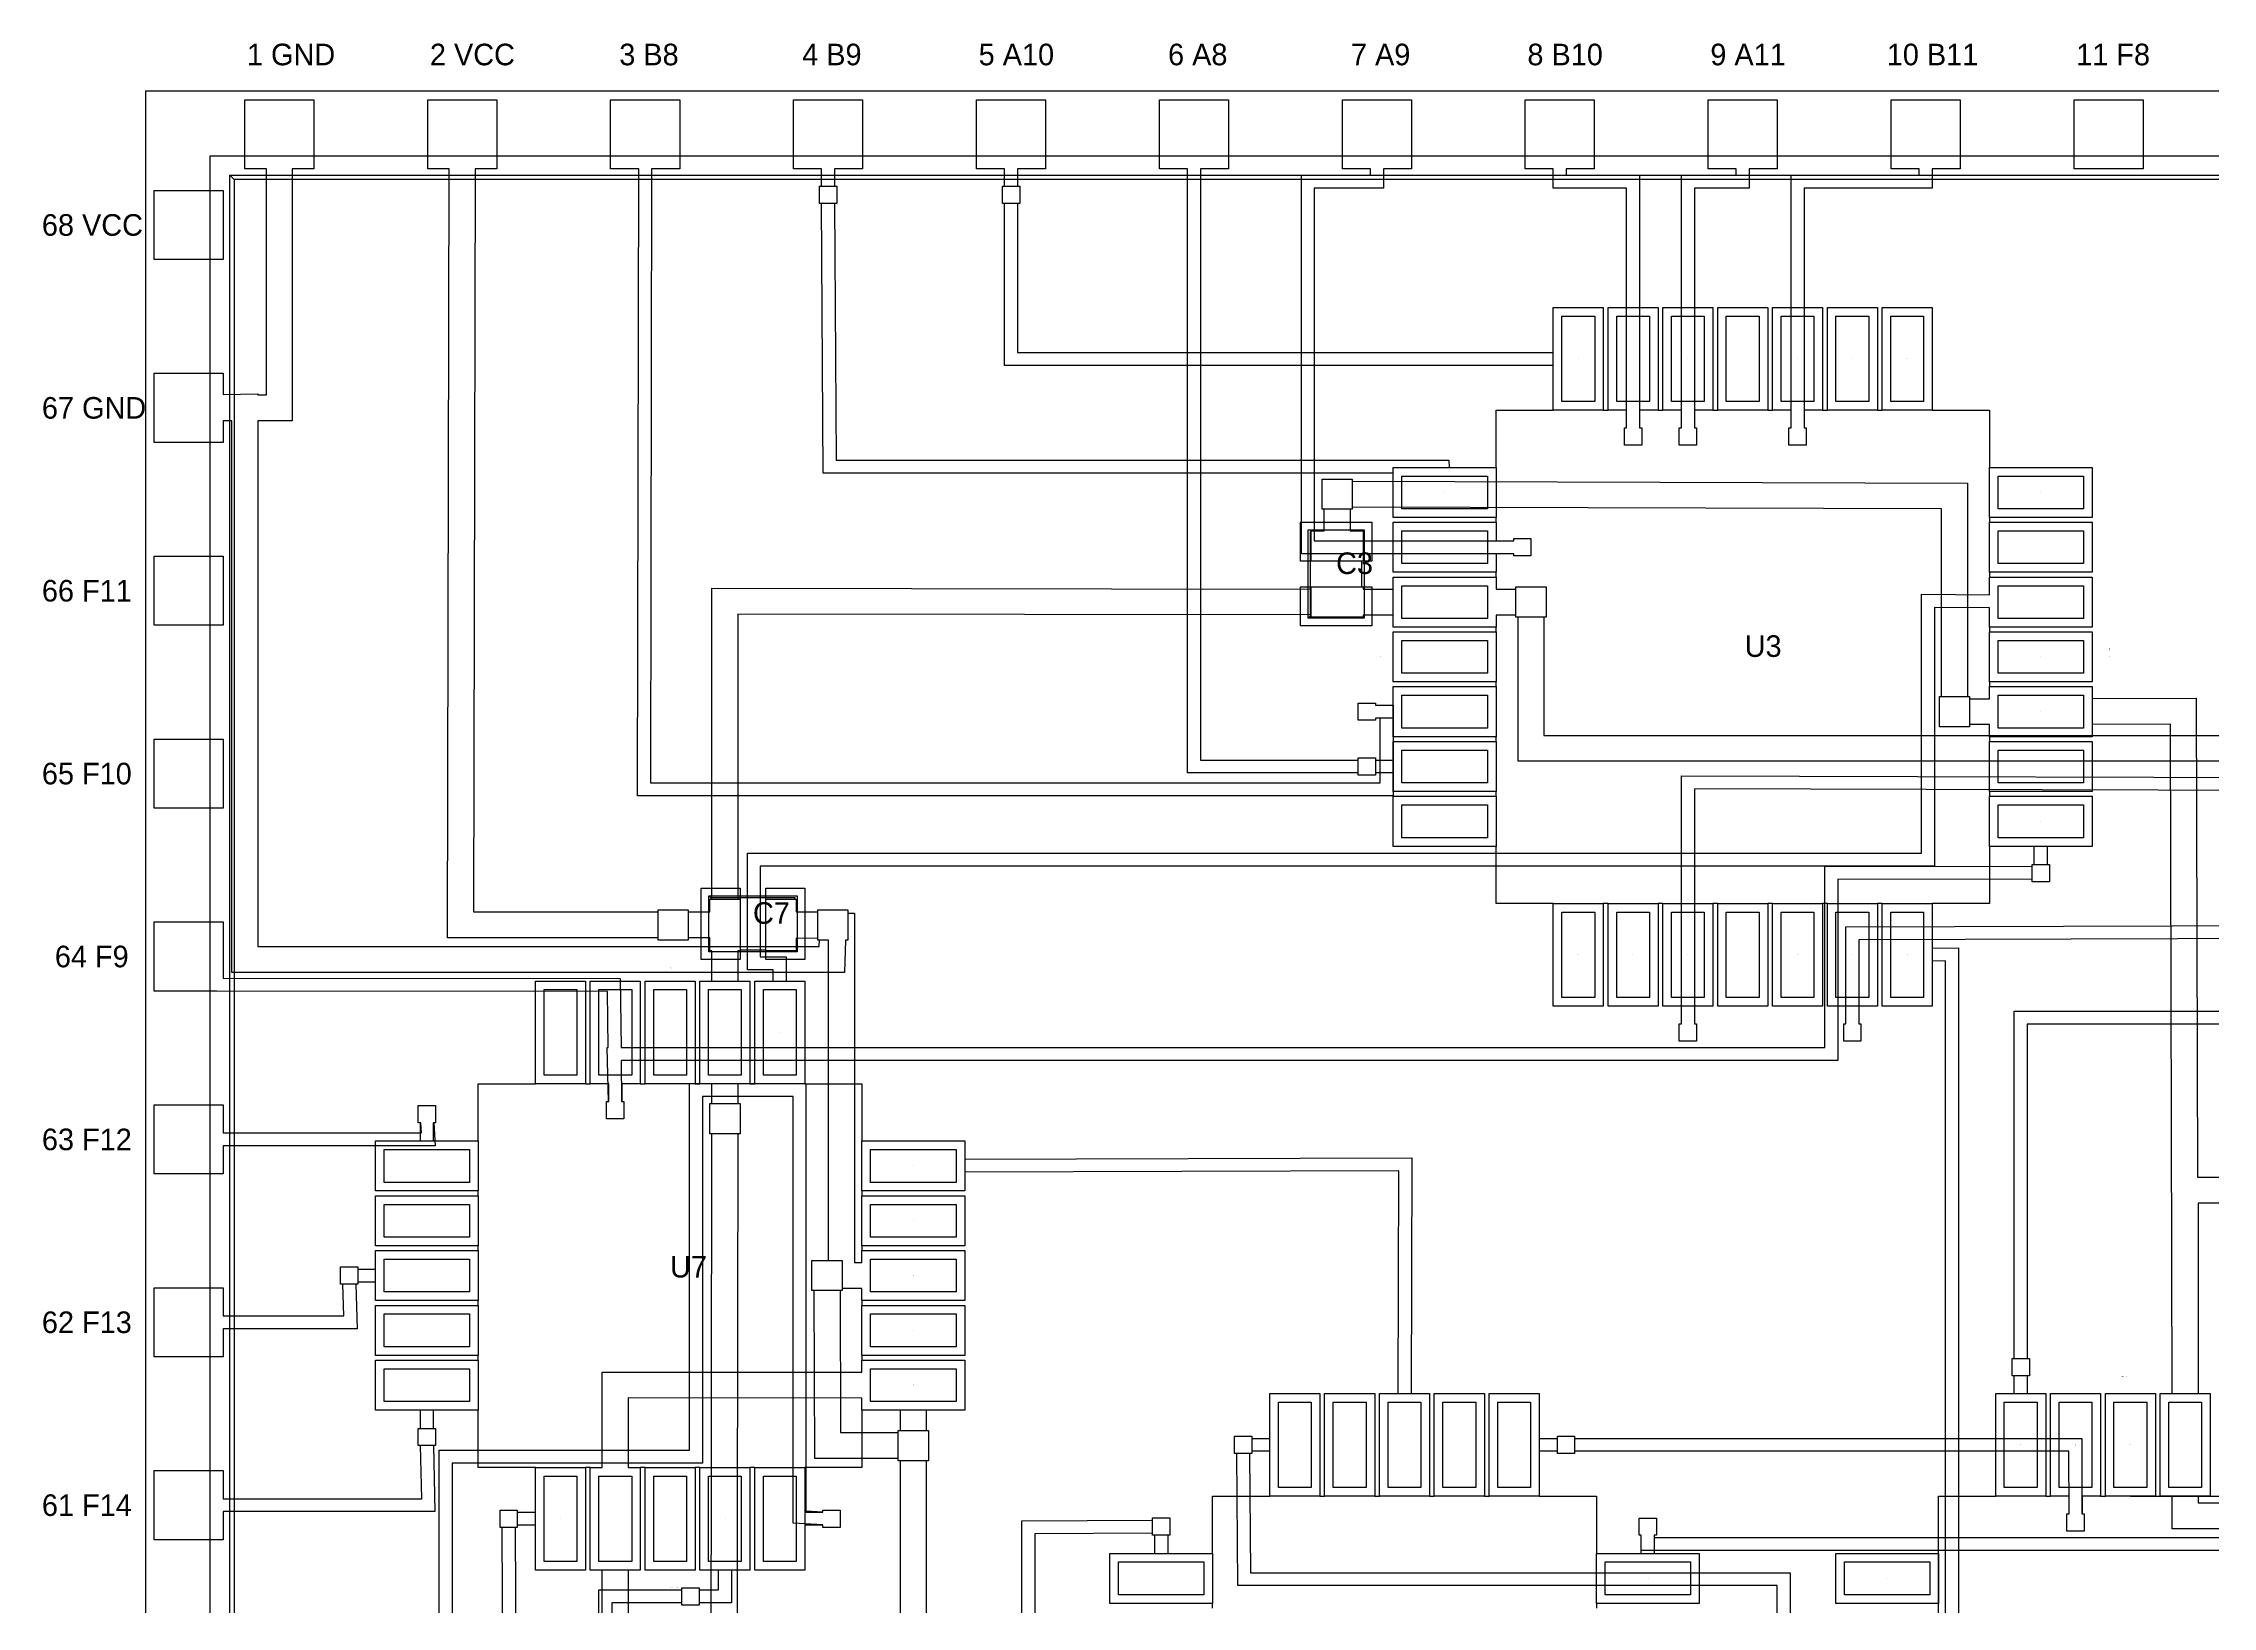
# Model space of a CAD drawing. Extents: x -40 to 39.9, y -38.3 to 38.1.
# Drawn here: x -39.4 to 10.9, y 1.9 to 38.1 of the extents above; entities that cross this region are included whole.
import ezdxf

# ---------------------------------------------------------------- set-up
doc = ezdxf.new("R2010")
doc.units = 0
for name, color, linetype in [('1st Routing Conductor', 2, 'CONTINUOUS'), ('2nd Routing Conductor', 8, 'CONTINUOUS'), ('Chip_wire_Bond', 7, 'CONTINUOUS'), ('Dimention  2', 7, 'CONTINUOUS'), ('Document 1', 7, 'CONTINUOUS'), ('Epoxy', 2, 'CONTINUOUS'), ('RefDes', 7, 'CONTINUOUS'), ('Routing Dielectric', 4, 'CONTINUOUS'), ('substrate utie', 9, 'CONTINUOUS')]:
    doc.layers.add(name, color=color, linetype=linetype)

msp = doc.modelspace()

# ---------------------------------------------------------------- linework, layer by layer
at = {"layer": '1st Routing Conductor', "color": 2}
for points in [[(-34.7, 35.5), (-34.7, 36.8), (-33.1, 36.8), (-33.1, 35.5), (-33.1, 35.2), (-33.6, 35.2), (-33.6, 29.362), (-34.4, 29.362), (-34.4, 17.182), (-21.392, 17.182), (-21.388, 17.332), (-21.428, 17.332), (-21.428, 18.032), (-20.728, 18.032), (-20.728, 17.332), (-20.788, 17.332), (-20.808, 16.582), (-35, 16.582), (-35, 29.362), (-35.2, 29.362), (-35.2, 28.862), (-35.5, 28.862), (-36.8, 28.862), (-36.8, 30.463), (-35.5, 30.463), (-35.2, 30.463), (-35.2, 29.974), (-34.4, 29.987), (-34.4, 29.962), (-34.2, 29.962), (-34.2, 35.2), (-34.7, 35.2)], [(-30.462, 35.5), (-30.462, 36.8), (-28.862, 36.8), (-28.862, 35.5), (-28.862, 35.2), (-29.364, 35.2), (-29.364, 35.199), (-29.399, 17.982), (-25.128, 17.982), (-25.128, 18.032), (-24.428, 18.032), (-24.428, 17.332), (-25.128, 17.332), (-25.128, 17.382), (-30.001, 17.382), (-29.964, 35.2), (-30.462, 35.2)], [(-8.505, 22.472), (-8.505, 22.422), (-8.905, 22.422), (-8.905, 22.822), (-8.505, 22.822), (-8.505, 22.772), (-8.1, 22.772), (-8.1, 20.672), (-25.6, 20.672), (-25.576, 35.2), (-26.225, 35.2), (-26.225, 35.5), (-26.225, 36.8), (-24.625, 36.8), (-24.625, 35.5), (-24.625, 35.2), (-25.276, 35.2), (-25.3, 20.972), (-8.4, 20.972), (-8.4, 22.472)], [(-21.988, 35.5), (-21.988, 36.8), (-20.388, 36.8), (-20.388, 35.5), (-20.388, 35.2), (-21.038, 35.2), (-21.038, 34.8), (-20.988, 34.8), (-20.988, 34.4), (-21.388, 34.4), (-21.388, 34.8), (-21.338, 34.8), (-21.338, 35.2), (-21.988, 35.2)], [(-17.75, 35.5), (-17.75, 36.8), (-16.15, 36.8), (-16.15, 35.5), (-16.15, 35.2), (-16.8, 35.2), (-16.8, 34.8), (-16.75, 34.8), (-16.75, 34.4), (-17.15, 34.4), (-17.15, 34.8), (-17.1, 34.8), (-17.1, 35.2), (-17.75, 35.2)], [(-13.512, 35.2), (-13.512, 35.5), (-13.512, 36.8), (-11.912, 36.8), (-11.912, 35.5), (-11.912, 35.2), (-12.562, 35.2), (-12.562, 21.502), (-8.905, 21.502), (-8.905, 21.552), (-8.505, 21.552), (-8.505, 21.152), (-8.905, 21.152), (-8.905, 21.202), (-12.862, 21.202), (-12.862, 35.2)], [(-8.625, 35.2), (-9.275, 35.2), (-9.275, 35.5), (-9.275, 36.8), (-7.675, 36.8), (-7.675, 35.5), (-7.675, 35.2), (-8.325, 35.2), (-8.325, 34.75), (-9.925, 34.75), (-9.925, 26.582), (-5.305, 26.582), (-5.305, 26.632), (-4.905, 26.632), (-4.905, 26.232), (-5.305, 26.232), (-5.305, 26.282), (-10.225, 26.282), (-10.225, 35.05), (-8.625, 35.05)], [(-3.438, 35.2), (-4.088, 35.2), (-4.088, 35.05), (-2.39, 35.05), (-2.39, 29.197), (-2.339, 29.197), (-2.339, 28.797), (-2.739, 28.797), (-2.739, 29.197), (-2.69, 29.197), (-2.69, 34.75), (-4.388, 34.75), (-4.388, 35.2), (-5.038, 35.2), (-5.038, 35.5), (-5.038, 36.8), (-3.438, 36.8), (-3.438, 35.5)], [(-0.15, 35.05), (-0.15, 35.2), (-0.8, 35.2), (-0.8, 35.5), (-0.8, 36.8), (0.8, 36.8), (0.8, 35.5), (0.8, 35.2), (0.15, 35.2), (0.15, 34.75), (-1.12, 34.75), (-1.12, 29.197), (-1.069, 29.197), (-1.069, 28.797), (-1.469, 28.797), (-1.469, 29.197), (-1.42, 29.197), (-1.42, 35.05)], [(4.087, 35.2), (3.437, 35.2), (3.437, 35.5), (3.437, 36.8), (5.037, 36.8), (5.037, 35.5), (5.037, 35.2), (4.387, 35.2), (4.387, 34.75), (1.42, 34.75), (1.42, 29.197), (1.47, 29.197), (1.47, 28.797), (1.07, 28.797), (1.07, 29.197), (1.12, 29.197), (1.12, 35.05), (4.087, 35.05)], [(9.275, 35.2), (7.675, 35.2), (7.675, 35.5), (7.675, 36.8), (9.275, 36.8), (9.275, 35.5)], [(-35.2, 34.7), (-35.2, 33.1), (-35.5, 33.1), (-36.8, 33.1), (-36.8, 34.7), (-35.5, 34.7)], [(-4.605, 24.812), (-4.605, 22.074), (21.595, 22.074), (21.595, 30.574), (28.795, 30.574), (28.795, 24.674), (25.512, 24.674), (25.512, 24.624), (24.812, 24.624), (24.812, 25.324), (25.512, 25.324), (25.512, 25.274), (28.195, 25.274), (28.195, 29.974), (22.195, 29.974), (22.195, 21.474), (-5.205, 21.474), (-5.205, 24.812), (-5.255, 24.812), (-5.255, 25.512), (-4.555, 25.512), (-4.555, 24.812)], [(4.605, 27.323), (-9.045, 27.361), (-9.045, 27.312), (-9.745, 27.312), (-9.745, 28.012), (-9.045, 28.012), (-9.045, 27.961), (5.205, 27.921), (5.205, 22.972), (5.255, 22.972), (5.255, 22.272), (4.555, 22.272), (4.555, 22.972), (4.605, 22.972)], [(-35.5, 26.225), (-35.2, 26.225), (-35.2, 24.625), (-35.5, 24.625), (-36.8, 24.625), (-36.8, 26.225)], [(-35.2, 20.388), (-35.5, 20.388), (-36.8, 20.388), (-36.8, 21.988), (-35.5, 21.988), (-35.2, 21.988)], [(-1.47, 15.387), (-1.42, 15.387), (-1.42, 21.137), (14.987, 21.09), (14.987, 21.139), (15.387, 21.139), (15.387, 20.739), (14.987, 20.739), (14.987, 20.79), (-1.12, 20.837), (-1.12, 15.387), (-1.07, 15.387), (-1.07, 14.987), (-1.47, 14.987)], [(-36.8, 16.15), (-36.8, 17.75), (-35.5, 17.75), (-35.2, 17.75), (-35.2, 16.45), (-26.002, 16.442), (-25.984, 14.842), (1.9, 14.842), (1.9, 19.042), (6.705, 19.032), (6.705, 19.082), (7.105, 19.082), (7.105, 18.682), (6.705, 18.682), (6.705, 18.732), (2.2, 18.742), (2.2, 14.542), (-25.981, 14.542), (-25.97, 13.592), (-25.918, 13.592), (-25.918, 13.192), (-26.318, 13.192), (-26.318, 13.592), (-26.273, 13.592), (-26.304, 14.842), (-26.284, 14.842), (-26.298, 16.142), (-35.35, 16.15), (-35.5, 16.15)], [(14.987, 17.729), (15.387, 17.729), (15.387, 17.329), (14.987, 17.329), (14.987, 17.378), (2.69, 17.337), (2.69, 15.387), (2.739, 15.387), (2.739, 14.987), (2.339, 14.987), (2.339, 15.387), (2.39, 15.387), (2.39, 17.637), (14.987, 17.678)], [(-30.622, 13.097), (-30.683, 13.097), (-30.683, 13.497), (-30.283, 13.497), (-30.283, 13.097), (-30.321, 13.097), (-30.291, 12.562), (-35.2, 12.562), (-35.2, 11.912), (-35.5, 11.912), (-36.8, 11.912), (-36.8, 13.512), (-35.5, 13.512), (-35.2, 13.512), (-35.2, 12.862), (-30.609, 12.862)], [(-26.083, -0.126), (-25.383, -0.126), (-25.383, -0.176), (-23.9, -0.176), (-23.879, 12.842), (-23.928, 12.842), (-23.928, 13.542), (-23.228, 13.542), (-23.228, 12.842), (-23.279, 12.842), (-23.3, -0.776), (-25.383, -0.776), (-25.383, -0.826), (-26.083, -0.826)], [(-32.483, 9.757), (-32.083, 9.757), (-32.083, 9.357), (-32.127, 9.357), (-32.095, 8.325), (-35.2, 8.325), (-35.2, 7.675), (-35.5, 7.675), (-36.8, 7.675), (-36.8, 9.275), (-35.5, 9.275), (-35.2, 9.275), (-35.2, 8.625), (-32.405, 8.625), (-32.427, 9.357), (-32.483, 9.357)], [(-21.563, 9.907), (-20.863, 9.907), (-20.863, 9.207), (-20.912, 9.207), (-20.901, 5.917), (-19.563, 5.917), (-19.563, 5.967), (-18.863, 5.967), (-18.863, 5.267), (-19.563, 5.267), (-19.563, 5.317), (-21.499, 5.317), (-21.512, 9.207), (-21.563, 9.207)], [(-2.399, 3.939), (-1.999, 3.939), (-1.999, 3.539), (-2.05, 3.539), (-2.05, 3.49), (11.351, 3.49), (11.369, 7.235), (11.32, 7.235), (11.32, 7.635), (11.72, 7.635), (11.72, 7.235), (11.669, 7.235), (11.649, 3.19), (-2.35, 3.19), (-2.35, 3.539), (-2.399, 3.539)], [(-35.2, 4.087), (-35.2, 3.437), (-35.5, 3.437), (-36.8, 3.437), (-36.8, 5.037), (-35.5, 5.037), (-35.2, 5.037), (-35.2, 4.387), (-30.603, 4.387), (-30.629, 5.617), (-30.683, 5.617), (-30.683, 6.017), (-30.283, 6.017), (-30.283, 5.617), (-30.329, 5.617), (-30.297, 4.087)], [(-28.437, 3.722), (-28.401, -4.128), (-15.6, -4.128), (-15.6, -4.228), (0.8, -4.228), (0.8, 2.372), (-11.699, 2.372), (-11.723, 5.435), (-11.775, 5.435), (-11.775, 5.835), (-11.375, 5.835), (-11.375, 5.435), (-11.423, 5.435), (-11.401, 2.672), (1.1, 2.672), (1.1, -4.528), (-15.9, -4.528), (-15.9, -4.428), (-28.699, -4.428), (-28.737, 3.722), (-28.788, 3.722), (-28.788, 4.122), (-28.388, 4.122), (-28.388, 3.722)], [(-4.294, 5.435), (-4.294, 5.835), (-3.894, 5.835), (-3.894, 5.785), (7.855, 5.785), (7.859, 4.035), (7.91, 4.035), (7.91, 3.635), (7.51, 3.635), (7.51, 4.035), (7.559, 4.035), (7.555, 5.485), (-3.894, 5.485), (-3.894, 5.435)], [(-16.4, -1.228), (-26.5, -1.228), (-26.5, 2.272), (-24.578, 2.272), (-24.578, 2.322), (-24.178, 2.322), (-24.178, 1.922), (-24.578, 1.922), (-24.578, 1.972), (-26.2, 1.972), (-26.2, -0.928), (-16.7, -0.928), (-16.7, 3.871), (-13.67, 3.889), (-13.67, 3.94), (-13.27, 3.94), (-13.27, 3.54), (-13.67, 3.54), (-13.67, 3.589), (-16.4, 3.573)]]:
    msp.add_lwpolyline(points, close=True, dxfattribs=at)
for points in [[(21.193, 15.385), (6.59, 15.385), (6.59, 7.635), (6.64, 7.635), (6.64, 7.235), (6.24, 7.235), (6.24, 7.635), (6.29, 7.635), (6.29, 15.685), (21.487, 15.685)], [(-30.2, -20.491), (-30.2, 5.509), (-24.4, 5.509), (-24.4, 14.009), (-21.7, 14.009), (-21.7, 4.102), (-21.308, 4.082), (-21.308, 4.122), (-20.908, 4.122), (-20.908, 3.722), (-21.308, 3.722), (-21.308, 3.782), (-22, 3.816), (-22, 13.709), (-24.1, 13.709), (-24.1, 5.209), (-29.9, 5.209), (-29.9, -20.491)]]:
    msp.add_lwpolyline(points, dxfattribs=at)
at = {"layer": '2nd Routing Conductor', "color": 8}
for points in [[(-21.001, 28.452), (-6.811, 28.452), (-6.798, 28.282), (-5.715, 28.282), (-5.715, 27.122), (-8.095, 27.122), (-8.095, 28.152), (-21.299, 28.152), (-21.337, 34.4), (-21.388, 34.4), (-21.388, 34.8), (-20.988, 34.8), (-20.988, 34.4), (-21.037, 34.4)], [(-17.1, 30.647), (-17.1, 34.4), (-17.15, 34.4), (-17.15, 34.8), (-16.75, 34.8), (-16.75, 34.4), (-16.8, 34.4), (-16.8, 30.947), (-4.39, 30.947), (-4.39, 31.987), (-3.23, 31.987), (-3.23, 29.607), (-4.39, 29.607), (-4.39, 30.647)], [(-2.39, 29.197), (-2.339, 29.197), (-2.339, 28.797), (-2.739, 28.797), (-2.739, 29.197), (-2.69, 29.197), (-2.69, 29.607), (-3.12, 29.607), (-3.12, 31.987), (-1.96, 31.987), (-1.96, 29.607), (-2.39, 29.607)], [(-1.069, 28.797), (-1.469, 28.797), (-1.469, 29.197), (-1.42, 29.197), (-1.42, 29.607), (-1.85, 29.607), (-1.85, 31.987), (-0.69, 31.987), (-0.69, 29.607), (-1.12, 29.607), (-1.12, 29.197), (-1.069, 29.197)], [(-0.58, 29.607), (-0.58, 31.987), (0.58, 31.987), (0.58, 29.607)], [(0.69, 31.987), (1.85, 31.987), (1.85, 29.607), (1.42, 29.607), (1.42, 29.197), (1.47, 29.197), (1.47, 28.797), (1.07, 28.797), (1.07, 29.197), (1.12, 29.197), (1.12, 29.607), (0.69, 29.607)], [(1.96, 31.987), (3.12, 31.987), (3.12, 29.607), (1.96, 29.607)], [(3.23, 29.607), (3.23, 31.987), (4.39, 31.987), (4.39, 29.607)], [(5.715, 27.122), (5.715, 28.282), (8.095, 28.282), (8.095, 27.122)], [(-9.095, 27.312), (-9.095, 26.812), (-8.795, 26.812), (-8.795, 26.112), (-9.995, 26.112), (-9.995, 26.812), (-9.695, 26.812), (-9.695, 27.312), (-9.745, 27.312), (-9.745, 28.012), (-9.045, 28.012), (-9.045, 27.312)], [(-5.305, 26.232), (-5.305, 26.282), (-5.715, 26.282), (-5.715, 25.852), (-8.095, 25.852), (-8.095, 27.012), (-5.715, 27.012), (-5.715, 26.582), (-5.305, 26.582), (-5.305, 26.632), (-4.905, 26.632), (-4.905, 26.232)], [(5.715, 25.852), (5.715, 27.012), (8.095, 27.012), (8.095, 25.852)], [(-23.878, 13.542), (-23.878, 14.002), (-24.158, 14.002), (-24.158, 16.382), (-23.878, 16.382), (-23.878, 17.082), (-23.928, 17.082), (-23.928, 17.382), (-24.428, 17.382), (-24.428, 17.332), (-25.128, 17.332), (-25.128, 18.032), (-24.428, 18.032), (-24.428, 17.982), (-23.928, 17.982), (-23.928, 18.282), (-23.878, 18.282), (-23.878, 25.482), (-9.995, 25.463), (-9.995, 25.512), (-8.795, 25.512), (-8.795, 25.462), (-8.095, 25.462), (-8.095, 25.742), (-5.715, 25.742), (-5.715, 25.462), (-5.255, 25.462), (-5.255, 25.512), (-4.555, 25.512), (-4.555, 24.812), (-5.255, 24.812), (-5.255, 24.862), (-5.715, 24.862), (-5.715, 24.582), (-8.095, 24.582), (-8.095, 24.862), (-8.795, 24.862), (-8.795, 24.812), (-9.995, 24.812), (-9.995, 24.863), (-23.278, 24.882), (-23.278, 18.282), (-23.228, 18.282), (-23.228, 17.082), (-23.278, 17.082), (-23.278, 16.382), (-22.998, 16.382), (-22.998, 14.002), (-23.278, 14.002), (-23.278, 13.542), (-23.228, 13.542), (-23.228, 12.842), (-23.928, 12.842), (-23.928, 13.542)], [(-22.888, 16.382), (-22.458, 16.382), (-22.458, 16.642), (-23.058, 16.642), (-23.058, 19.342), (4.142, 19.342), (4.142, 25.344), (5.715, 25.326), (5.715, 25.742), (8.095, 25.742), (8.095, 24.582), (5.715, 24.582), (5.715, 25.026), (4.442, 25.04), (4.442, 19.042), (-22.758, 19.042), (-22.758, 16.942), (-22.158, 16.942), (-22.158, 16.382), (-21.728, 16.382), (-21.728, 14.002), (-22.888, 14.002)], [(-8.095, 23.312), (-8.095, 24.472), (-5.715, 24.472), (-5.715, 23.312)], [(5.715, 23.312), (5.715, 24.472), (8.095, 24.472), (8.095, 23.312)], [(-8.095, 23.202), (-5.715, 23.202), (-5.715, 22.042), (-8.095, 22.042), (-8.095, 22.472), (-8.505, 22.472), (-8.505, 22.422), (-8.905, 22.422), (-8.905, 22.822), (-8.505, 22.822), (-8.505, 22.772), (-8.095, 22.772)], [(-8.095, 21.932), (-5.715, 21.932), (-5.715, 20.772), (-8.095, 20.772), (-8.095, 21.202), (-8.505, 21.202), (-8.505, 21.152), (-8.905, 21.152), (-8.905, 21.552), (-8.505, 21.552), (-8.505, 21.502), (-8.095, 21.502)], [(5.715, 20.772), (5.715, 21.932), (8.095, 21.932), (8.095, 20.772)], [(-8.095, 19.502), (-8.095, 20.662), (-5.715, 20.662), (-5.715, 19.502)], [(8.095, 20.662), (8.095, 19.502), (7.055, 19.502), (7.055, 19.082), (7.105, 19.082), (7.105, 18.682), (6.705, 18.682), (6.705, 19.082), (6.755, 19.082), (6.755, 19.502), (5.715, 19.502), (5.715, 20.662)], [(-20.863, 9.207), (-21.563, 9.207), (-21.563, 9.907), (-21.178, 9.907), (-21.178, 17.332), (-21.428, 17.332), (-21.428, 17.367), (-21.928, 17.376), (-21.928, 17.082), (-22.628, 17.082), (-22.628, 18.282), (-21.928, 18.282), (-21.928, 17.982), (-21.428, 17.982), (-21.428, 18.032), (-20.728, 18.032), (-20.728, 17.954), (-20.578, 17.952), (-20.578, 9.857), (-20.403, 9.857), (-20.403, 10.137), (-18.023, 10.137), (-18.023, 8.977), (-20.403, 8.977), (-20.403, 9.257), (-20.863, 9.257)], [(-4.39, 15.797), (-4.39, 18.177), (-3.23, 18.177), (-3.23, 15.797)], [(-3.12, 15.797), (-3.12, 18.177), (-1.96, 18.177), (-1.96, 15.797)], [(-1.47, 15.387), (-1.42, 15.387), (-1.42, 15.797), (-1.85, 15.797), (-1.85, 18.177), (-0.69, 18.177), (-0.69, 15.797), (-1.12, 15.797), (-1.12, 15.387), (-1.07, 15.387), (-1.07, 14.987), (-1.47, 14.987)], [(-0.58, 15.797), (-0.58, 18.177), (0.58, 18.177), (0.58, 15.797)], [(0.69, 15.797), (0.69, 18.177), (1.85, 18.177), (1.85, 15.797)], [(2.69, 15.387), (2.739, 15.387), (2.739, 14.987), (2.339, 14.987), (2.339, 15.387), (2.39, 15.387), (2.39, 15.797), (1.96, 15.797), (1.96, 18.177), (3.12, 18.177), (3.12, 15.797), (2.69, 15.797)], [(4.535, 0.15), (4.695, 0.15), (4.695, 16.848), (4.39, 16.844), (4.39, 15.797), (3.23, 15.797), (3.23, 18.177), (4.39, 18.177), (4.39, 17.144), (4.995, 17.152), (4.995, -0.15), (4.535, -0.15), (4.535, -0.58), (2.155, -0.58), (2.155, 0.58), (4.535, 0.58)], [(-26.808, 16.382), (-26.808, 14.002), (-27.968, 14.002), (-27.968, 16.382)], [(-25.918, 13.192), (-26.318, 13.192), (-26.318, 13.592), (-26.268, 13.592), (-26.268, 14.002), (-26.698, 14.002), (-26.698, 16.382), (-25.538, 16.382), (-25.538, 14.002), (-25.968, 14.002), (-25.968, 13.592), (-25.918, 13.592)], [(-25.428, 16.382), (-24.268, 16.382), (-24.268, 14.002), (-25.428, 14.002)], [(-30.333, 12.677), (-29.293, 12.677), (-29.293, 11.517), (-31.673, 11.517), (-31.673, 12.677), (-30.633, 12.677), (-30.633, 13.097), (-30.683, 13.097), (-30.683, 13.497), (-30.283, 13.497), (-30.283, 13.097), (-30.333, 13.097)], [(-18.023, 11.517), (-20.403, 11.517), (-20.403, 12.677), (-18.023, 12.677), (-18.023, 12.251), (-7.662, 12.286), (-7.681, 6.825), (-7.255, 6.825), (-7.255, 4.445), (-8.415, 4.445), (-8.415, 6.825), (-7.981, 6.825), (-7.964, 11.984), (-18.023, 11.951)], [(-31.673, 11.407), (-29.293, 11.407), (-29.293, 10.247), (-31.673, 10.247)], [(-20.403, 11.407), (-18.023, 11.407), (-18.023, 10.247), (-20.403, 10.247)], [(-32.083, 9.357), (-32.483, 9.357), (-32.483, 9.757), (-32.083, 9.757), (-32.083, 9.707), (-31.673, 9.707), (-31.673, 10.137), (-29.293, 10.137), (-29.293, 8.977), (-31.673, 8.977), (-31.673, 9.407), (-32.083, 9.407)], [(-31.673, 8.867), (-29.293, 8.867), (-29.293, 7.707), (-31.673, 7.707)], [(-20.403, 8.867), (-18.023, 8.867), (-18.023, 7.707), (-20.403, 7.707)], [(-30.333, 6.017), (-30.283, 6.017), (-30.283, 5.617), (-30.683, 5.617), (-30.683, 6.017), (-30.633, 6.017), (-30.633, 6.437), (-31.673, 6.437), (-31.673, 7.597), (-29.293, 7.597), (-29.293, 6.437), (-30.333, 6.437)], [(6.64, 7.235), (6.59, 7.235), (6.59, 6.825), (7.02, 6.825), (7.02, 4.445), (5.86, 4.445), (5.86, 6.825), (6.29, 6.825), (6.29, 7.235), (6.24, 7.235), (6.24, 7.635), (6.64, 7.635)], [(-11.375, 5.835), (-11.375, 5.785), (-10.955, 5.785), (-10.955, 6.825), (-9.795, 6.825), (-9.795, 4.445), (-10.955, 4.445), (-10.955, 5.485), (-11.375, 5.485), (-11.375, 5.435), (-11.775, 5.435), (-11.775, 5.835)], [(-8.525, 6.825), (-8.525, 4.445), (-9.685, 4.445), (-9.685, 6.825)], [(-5.985, 6.825), (-5.985, 4.445), (-7.145, 4.445), (-7.145, 6.825)], [(-4.294, 5.785), (-4.294, 5.835), (-3.894, 5.835), (-3.894, 5.435), (-4.294, 5.435), (-4.294, 5.485), (-4.715, 5.485), (-4.715, 4.445), (-5.875, 4.445), (-5.875, 6.825), (-4.715, 6.825), (-4.715, 5.785)], [(8.29, 6.825), (8.29, 4.445), (7.86, 4.445), (7.86, 4.035), (7.91, 4.035), (7.91, 3.635), (7.51, 3.635), (7.51, 4.035), (7.56, 4.035), (7.56, 4.445), (7.13, 4.445), (7.13, 6.825)], [(9.56, 4.445), (8.4, 4.445), (8.4, 6.825), (9.56, 6.825)], [(-27.968, 2.732), (-27.968, 3.772), (-28.388, 3.772), (-28.388, 3.722), (-28.788, 3.722), (-28.788, 4.122), (-28.388, 4.122), (-28.388, 4.072), (-27.968, 4.072), (-27.968, 5.112), (-26.808, 5.112), (-26.808, 2.732)], [(-25.428, 5.112), (-24.268, 5.112), (-24.268, 2.732), (-25.428, 2.732)], [(-24.158, 5.112), (-22.998, 5.112), (-22.998, 2.732), (-23.428, 2.732), (-23.428, 1.972), (-24.178, 1.972), (-24.178, 1.922), (-24.578, 1.922), (-24.578, 2.322), (-24.178, 2.322), (-24.178, 2.272), (-23.728, 2.272), (-23.728, 2.732), (-24.158, 2.732)], [(-22.888, 5.112), (-21.728, 5.112), (-21.728, 4.072), (-21.308, 4.072), (-21.308, 4.122), (-20.908, 4.122), (-20.908, 3.722), (-21.308, 3.722), (-21.308, 3.772), (-21.728, 3.772), (-21.728, 2.732), (-22.888, 2.732)], [(-13.27, 3.94), (-13.27, 3.54), (-13.32, 3.54), (-13.32, 3.12), (-12.28, 3.12), (-12.28, 1.96), (-14.66, 1.96), (-14.66, 3.12), (-13.62, 3.12), (-13.62, 3.54), (-13.67, 3.54), (-13.67, 3.94)], [(-2.35, 3.12), (-2.35, 3.539), (-2.399, 3.539), (-2.399, 3.939), (-1.999, 3.939), (-1.999, 3.539), (-2.05, 3.539), (-2.05, 3.12), (-1.01, 3.12), (-1.01, 1.96), (-3.39, 1.96), (-3.39, 3.12)], [(4.535, 1.96), (2.155, 1.96), (2.155, 3.12), (4.535, 3.12)]]:
    msp.add_lwpolyline(points, close=True, dxfattribs=at)
for points in [[(17.351, 3.692), (9.95, 3.692), (9.95, 4.445), (9.67, 4.445), (9.67, 6.825), (9.947, 6.825), (9.906, 22.334), (8.095, 22.327), (8.095, 22.042), (5.715, 22.042), (5.715, 22.322), (5.255, 22.322), (5.255, 22.272), (4.555, 22.272), (4.555, 22.972), (5.255, 22.972), (5.255, 22.922), (5.715, 22.922), (5.715, 23.202), (8.095, 23.202), (8.095, 22.927), (10.504, 22.936), (10.534, 11.835), (22.322, 11.835)], [(22.272, 11.235), (10.55, 11.235), (10.55, 6.825), (10.83, 6.825), (10.83, 4.445), (10.55, 4.445), (10.55, 4.292), (17.949, 4.292)], [(-26.418, 0.324), (-26.418, 2.732), (-26.698, 2.732), (-26.698, 5.112), (-26.418, 5.112), (-26.418, 7.322), (-20.403, 7.318), (-20.403, 7.597), (-18.023, 7.597), (-18.023, 6.437), (-18.913, 6.437), (-18.913, 5.967), (-18.863, 5.967), (-18.863, 5.267), (-18.913, 5.267), (-18.913, 1.57)], [(-19.513, 0.97), (-19.513, 5.267), (-19.563, 5.267), (-19.563, 5.967), (-19.513, 5.967), (-19.513, 6.437), (-20.403, 6.437), (-20.403, 6.718), (-25.818, 6.722), (-25.818, 5.112), (-25.538, 5.112), (-25.538, 2.732), (-25.818, 2.732), (-25.818, 0.924)]]:
    msp.add_lwpolyline(points, dxfattribs=at)
at = {"layer": 'Chip_wire_Bond', "color": 7}
for points in [[(-3.43, 29.807), (-4.19, 29.807), (-4.19, 31.787), (-3.43, 31.787)], [(-2.16, 29.807), (-2.92, 29.807), (-2.92, 31.787), (-2.16, 31.787)], [(-0.89, 29.807), (-1.65, 29.807), (-1.65, 31.787), (-0.89, 31.787)], [(0.38, 29.807), (-0.38, 29.807), (-0.38, 31.787), (0.38, 31.787)], [(1.65, 29.807), (0.89, 29.807), (0.89, 31.787), (1.65, 31.787)], [(2.92, 29.807), (2.16, 29.807), (2.16, 31.787), (2.92, 31.787)], [(4.19, 29.807), (3.43, 29.807), (3.43, 31.787), (4.19, 31.787)], [(-5.915, 27.322), (-7.895, 27.322), (-7.895, 28.082), (-5.915, 28.082)], [(7.895, 27.322), (5.915, 27.322), (5.915, 28.082), (7.895, 28.082)], [(-5.915, 26.052), (-7.895, 26.052), (-7.895, 26.812), (-5.915, 26.812)], [(7.895, 26.052), (5.915, 26.052), (5.915, 26.812), (7.895, 26.812)], [(-5.915, 24.782), (-7.895, 24.782), (-7.895, 25.542), (-5.915, 25.542)], [(7.895, 24.782), (5.915, 24.782), (5.915, 25.542), (7.895, 25.542)], [(-5.915, 23.512), (-7.895, 23.512), (-7.895, 24.272), (-5.915, 24.272)], [(7.895, 23.512), (5.915, 23.512), (5.915, 24.272), (7.895, 24.272)], [(-5.915, 22.242), (-7.895, 22.242), (-7.895, 23.002), (-5.915, 23.002)], [(7.895, 22.242), (5.915, 22.242), (5.915, 23.002), (7.895, 23.002)], [(-5.915, 20.972), (-7.895, 20.972), (-7.895, 21.732), (-5.915, 21.732)], [(7.895, 21.732), (7.895, 20.972), (5.915, 20.972), (5.915, 21.732)], [(-5.915, 20.462), (-5.915, 19.702), (-7.895, 19.702), (-7.895, 20.462)], [(7.895, 19.702), (5.915, 19.702), (5.915, 20.462), (7.895, 20.462)], [(-3.43, 15.997), (-4.19, 15.997), (-4.19, 17.977), (-3.43, 17.977)], [(-2.16, 17.977), (-2.16, 15.997), (-2.92, 15.997), (-2.92, 17.977)], [(-0.89, 15.997), (-1.65, 15.997), (-1.65, 17.977), (-0.89, 17.977)], [(0.38, 15.997), (-0.38, 15.997), (-0.38, 17.977), (0.38, 17.977)], [(1.65, 15.997), (0.89, 15.997), (0.89, 17.977), (1.65, 17.977)], [(2.92, 15.997), (2.16, 15.997), (2.16, 17.977), (2.92, 17.977)], [(4.19, 15.997), (3.43, 15.997), (3.43, 17.977), (4.19, 17.977)], [(-27.008, 14.202), (-27.768, 14.202), (-27.768, 16.182), (-27.008, 16.182)], [(-26.498, 14.202), (-26.498, 16.182), (-25.738, 16.182), (-25.738, 14.202)], [(-25.228, 14.202), (-25.228, 16.182), (-24.468, 16.182), (-24.468, 14.202)], [(-23.958, 14.202), (-23.958, 16.182), (-23.198, 16.182), (-23.198, 14.202)], [(-22.688, 14.202), (-22.688, 16.182), (-21.928, 16.182), (-21.928, 14.202)], [(-31.473, 11.717), (-31.473, 12.477), (-29.493, 12.477), (-29.493, 11.717)], [(-20.203, 11.717), (-20.203, 12.477), (-18.223, 12.477), (-18.223, 11.717)], [(-31.473, 10.447), (-31.473, 11.207), (-29.493, 11.207), (-29.493, 10.447)], [(-20.203, 10.447), (-20.203, 11.207), (-18.223, 11.207), (-18.223, 10.447)], [(-31.473, 9.177), (-31.473, 9.937), (-29.493, 9.937), (-29.493, 9.177)], [(-20.203, 9.177), (-20.203, 9.937), (-18.223, 9.937), (-18.223, 9.177)], [(-31.473, 7.907), (-31.473, 8.667), (-29.493, 8.667), (-29.493, 7.907)], [(-20.203, 7.907), (-20.203, 8.667), (-18.223, 8.667), (-18.223, 7.907)], [(-31.473, 6.637), (-31.473, 7.397), (-29.493, 7.397), (-29.493, 6.637)], [(-20.203, 6.637), (-20.203, 7.397), (-18.223, 7.397), (-18.223, 6.637)], [(-10.755, 6.625), (-9.995, 6.625), (-9.995, 4.645), (-10.755, 4.645)], [(-9.485, 6.625), (-8.725, 6.625), (-8.725, 4.645), (-9.485, 4.645)], [(-8.215, 6.625), (-7.455, 6.625), (-7.455, 4.645), (-8.215, 4.645)], [(-6.945, 6.625), (-6.185, 6.625), (-6.185, 4.645), (-6.945, 4.645)], [(-5.675, 6.625), (-4.915, 6.625), (-4.915, 4.645), (-5.675, 4.645)], [(6.82, 6.625), (6.82, 4.645), (6.06, 4.645), (6.06, 6.625)], [(8.09, 6.625), (8.09, 4.645), (7.33, 4.645), (7.33, 6.625)], [(9.36, 6.625), (9.36, 4.645), (8.6, 4.645), (8.6, 6.625)], [(10.63, 6.625), (10.63, 4.645), (9.87, 4.645), (9.87, 6.625)], [(-27.768, 2.932), (-27.768, 4.912), (-27.008, 4.912), (-27.008, 2.932)], [(-26.498, 2.932), (-26.498, 4.912), (-25.738, 4.912), (-25.738, 2.932)], [(-25.228, 2.932), (-25.228, 4.912), (-24.468, 4.912), (-24.468, 2.932)], [(-23.958, 2.932), (-23.958, 4.912), (-23.198, 4.912), (-23.198, 2.932)], [(-21.928, 2.932), (-22.688, 2.932), (-22.688, 4.912), (-21.928, 4.912)], [(-14.46, 2.92), (-12.48, 2.92), (-12.48, 2.16), (-14.46, 2.16)], [(-3.19, 2.92), (-1.21, 2.92), (-1.21, 2.16), (-3.19, 2.16)], [(4.335, 2.92), (4.335, 2.16), (2.355, 2.16), (2.355, 2.92)]]:
    msp.add_lwpolyline(points, close=True, dxfattribs=at)
at = {"layer": 'Dimention  2', "color": 7}
for points in [[(-5.715, 19.502), (-8.095, 19.502), (-8.095, 20.662), (-5.715, 20.662), (-5.715, 20.772), (-8.095, 20.772), (-8.095, 21.932), (-5.715, 21.932), (-5.715, 22.042), (-8.095, 22.042), (-8.095, 23.202), (-5.715, 23.202), (-5.715, 23.312), (-8.095, 23.312), (-8.095, 24.472), (-5.715, 24.472), (-5.715, 24.582), (-8.095, 24.582), (-8.095, 25.742), (-5.715, 25.742), (-5.715, 25.852), (-8.095, 25.852), (-8.095, 27.012), (-5.715, 27.012), (-5.715, 27.122), (-8.095, 27.122), (-8.095, 28.282), (-5.715, 28.282), (-5.715, 29.607), (-4.39, 29.607), (-4.39, 31.987), (-3.23, 31.987), (-3.23, 29.607), (-3.12, 29.607), (-3.12, 31.987), (-1.96, 31.987), (-1.96, 29.607), (-1.85, 29.607), (-1.85, 31.987), (-0.69, 31.987), (-0.69, 29.607), (-0.58, 29.607), (-0.58, 31.987), (0.58, 31.987), (0.58, 29.607), (0.69, 29.607), (0.69, 31.987), (1.85, 31.987), (1.85, 29.607), (1.96, 29.607), (1.96, 31.987), (3.12, 31.987), (3.12, 29.607), (3.23, 29.607), (3.23, 31.987), (4.39, 31.987), (4.39, 29.607), (5.715, 29.607), (5.715, 28.282), (8.095, 28.282), (8.095, 27.122), (5.715, 27.122), (5.715, 27.012), (8.095, 27.012), (8.095, 25.852), (5.715, 25.852), (5.715, 25.742), (8.095, 25.742), (8.095, 24.582), (5.715, 24.582), (5.715, 24.472), (8.095, 24.472), (8.095, 23.312), (5.715, 23.312), (5.715, 23.202), (8.095, 23.202), (8.095, 22.042), (5.715, 22.042), (5.715, 21.932), (8.095, 21.932), (8.095, 20.772), (5.715, 20.772), (5.715, 20.662), (8.095, 20.662), (8.095, 19.852), (8.095, 19.502), (7.745, 19.502), (5.715, 19.502), (5.715, 18.177), (4.39, 18.177), (4.39, 15.797), (3.23, 15.797), (3.23, 18.177), (3.12, 18.177), (3.12, 15.797), (1.96, 15.797), (1.96, 18.177), (1.85, 18.177), (1.85, 15.797), (0.69, 15.797), (0.69, 18.177), (0.58, 18.177), (0.58, 15.797), (-0.58, 15.797), (-0.58, 18.177), (-0.69, 18.177), (-0.69, 15.797), (-1.85, 15.797), (-1.85, 18.177), (-1.96, 18.177), (-1.96, 15.797), (-3.12, 15.797), (-3.12, 18.177), (-3.23, 18.177), (-3.23, 15.797), (-4.39, 15.797), (-4.39, 18.177), (-5.715, 18.177)], [(-27.968, 5.112), (-29.293, 5.112), (-29.293, 6.437), (-31.673, 6.437), (-31.673, 7.597), (-29.293, 7.597), (-29.293, 7.707), (-31.673, 7.707), (-31.673, 8.867), (-29.293, 8.867), (-29.293, 8.977), (-31.673, 8.977), (-31.673, 10.137), (-29.293, 10.137), (-29.293, 10.247), (-31.673, 10.247), (-31.673, 11.407), (-29.293, 11.407), (-29.293, 11.517), (-31.673, 11.517), (-31.673, 12.677), (-29.293, 12.677), (-29.293, 14.002), (-27.968, 14.002), (-27.968, 16.382), (-26.808, 16.382), (-26.808, 14.002), (-26.698, 14.002), (-26.698, 16.382), (-25.538, 16.382), (-25.538, 14.002), (-25.428, 14.002), (-25.428, 16.382), (-24.268, 16.382), (-24.268, 14.002), (-24.158, 14.002), (-24.158, 16.382), (-22.998, 16.382), (-22.998, 14.002), (-22.888, 14.002), (-22.888, 16.382), (-21.728, 16.382), (-21.728, 14.002), (-20.403, 14.002), (-20.403, 12.677), (-18.023, 12.677), (-18.023, 11.517), (-20.403, 11.517), (-20.403, 11.407), (-18.023, 11.407), (-18.023, 10.247), (-20.403, 10.247), (-20.403, 10.137), (-18.023, 10.137), (-18.023, 8.977), (-20.403, 8.977), (-20.403, 8.867), (-18.023, 8.867), (-18.023, 7.707), (-20.403, 7.707), (-20.403, 7.597), (-18.023, 7.597), (-18.023, 6.437), (-20.403, 6.437), (-20.403, 5.112), (-21.728, 5.112), (-21.728, 2.732), (-22.888, 2.732), (-22.888, 5.112), (-22.998, 5.112), (-22.998, 2.732), (-24.158, 2.732), (-24.158, 5.112), (-24.268, 5.112), (-24.268, 2.732), (-25.428, 2.732), (-25.428, 5.112), (-25.538, 5.112), (-25.538, 2.732), (-26.698, 2.732), (-26.698, 5.112), (-26.808, 5.112), (-26.808, 2.732), (-27.618, 2.732), (-27.968, 2.732), (-27.968, 3.082)], [(10.83, 6.825), (10.83, 4.445), (9.67, 4.445), (9.67, 6.825)], [(4.535, 3.12), (4.535, 1.96), (2.155, 1.96), (2.155, 3.12)]]:
    msp.add_lwpolyline(points, close=True, dxfattribs=at)
for points in [[(-12.28, 1.85), (-12.28, 1.96), (-14.66, 1.96), (-14.66, 2.77), (-14.66, 3.12), (-14.31, 3.12), (-12.28, 3.12), (-12.28, 4.445), (-10.955, 4.445), (-10.955, 6.825), (-9.795, 6.825), (-9.795, 4.445), (-9.685, 4.445), (-9.685, 6.825), (-8.525, 6.825), (-8.525, 4.445), (-8.415, 4.445), (-8.415, 6.825), (-7.255, 6.825), (-7.255, 4.445), (-7.145, 4.445), (-7.145, 6.825), (-5.985, 6.825), (-5.985, 4.445), (-5.875, 4.445), (-5.875, 6.825), (-4.715, 6.825), (-4.715, 4.445), (-3.39, 4.445), (-3.39, 3.12), (-1.01, 3.12), (-1.01, 1.96), (-3.39, 1.96), (-3.39, 1.85)], [(4.535, 0), (4.535, 4.445), (5.86, 4.445), (5.86, 6.825), (7.02, 6.825), (7.02, 4.445), (7.13, 4.445), (7.13, 6.825), (8.29, 6.825), (8.29, 4.445), (8.4, 4.445), (8.4, 6.825), (9.56, 6.825), (9.56, 4.445), (8.98, 4.445), (13.425, 4.445)]]:
    msp.add_lwpolyline(points, dxfattribs=at)
at = {"layer": 'Document 1', "color": 7}
for points in [[(-35.05, 35.05), (-34.95, 34.95), (-34.95, -34.95), (34.95, -34.95), (34.95, 34.95), (-34.95, 34.95), (-35.05, 35.05), (35.05, 35.05), (35.05, -35.05), (-35.05, -35.05)], [(-10.07, 24.787), (-10.02, 24.837), (-9.995, 24.837), (-9.995, 25.512), (-8.82, 25.512), (-8.82, 26.112), (-9.995, 26.112), (-9.995, 26.787), (-10.02, 26.787), (-10.02, 24.837), (-10.07, 24.787), (-10.07, 26.837), (-8.77, 26.837), (-8.77, 24.787)], [(-23.953, 18.357), (-23.903, 18.307), (-23.903, 18.282), (-23.228, 18.282), (-23.228, 17.107), (-22.628, 17.107), (-22.628, 18.282), (-21.953, 18.282), (-21.953, 18.307), (-23.903, 18.307), (-23.953, 18.357), (-21.903, 18.357), (-21.903, 17.057), (-23.953, 17.057)]]:
    msp.add_lwpolyline(points, close=True, dxfattribs=at)
at = {"layer": 'Epoxy', "color": 2}
for points in [[(-10.245, 26.112), (-10.245, 27.012), (-8.595, 27.012), (-8.595, 26.112)], [(-10.245, 24.612), (-10.245, 25.512), (-8.595, 25.512), (-8.595, 24.612)], [(-24.128, 16.882), (-24.128, 18.532), (-23.228, 18.532), (-23.228, 16.882)], [(-22.628, 16.882), (-22.628, 18.532), (-21.728, 18.532), (-21.728, 16.882)]]:
    msp.add_lwpolyline(points, close=True, dxfattribs=at)
at = {"layer": 'Routing Dielectric', "color": 4}
msp.add_lwpolyline([(-35.5, 0.05), (-35.5, 4.481), (-35.5, 8.912), (-35.5, 11.128), (-35.5, 13.344), (-35.5, 17.775), (-35.5, 26.638), (-35.5, 35.5), (-26.625, 35.5), (-22.188, 35.5), (-21.078, 35.5), (-19.969, 35.5), (-17.75, 35.5), (-16.641, 35.5), (-15.531, 35.5), (-13.312, 35.5), (-8.875, 35.5), (-4.438, 35.5), (0, 35.5), (4.438, 35.5), (8.875, 35.5), (11.094, 35.5)], dxfattribs=at)
at = {"layer": 'substrate utie', "color": 9}
msp.add_lwpolyline([(-37, -37), (37, -37), (37, 37), (-37, 37)], close=True, dxfattribs=at)

# ---------------------------------------------------------------- texts
at = {"layer": 'Dimention  2', "color": 7}
for s, rotation, p in [('25', 90, (-3.81, 30.797)), ('24', 90, (-2.54, 30.797)), ('23', 90, (-1.27, 30.797)), ('22', 90, (0, 30.797)), ('21', 90, (1.27, 30.797)), ('20', 90, (2.54, 30.797)), ('19', 90, (3.81, 30.797)), ('26', 90, (-6.905, 27.702)), ('18', 90, (6.905, 27.702)), ('27', 90, (-6.905, 26.432)), ('17', 90, (6.905, 26.432)), ('28', 90, (-6.905, 25.162)), ('16', 90, (6.905, 25.162)), ('LCC_LCC28', 90, (-8.395, 23.892)), ('1', 90, (-6.905, 23.892)), ('15', 90, (6.905, 23.892)), ('LCC-28  11.4mm sq  1.27mm pitch', 90, (8.495, 23.892)), ('2', 90, (-6.905, 22.622)), ('14', 90, (6.905, 22.622)), ('3', 90, (-6.905, 21.352)), ('13', 90, (6.905, 21.352)), ('4', 90, (-6.905, 20.082)), ('12', 90, (6.905, 20.082)), ('5', 90, (-3.81, 16.987)), ('6', 90, (-2.54, 16.987)), ('7', 90, (-1.27, 16.987)), ('8', 90, (0, 16.987)), ('9', 90, (1.27, 16.987)), ('10', 90, (2.54, 16.987)), ('11', 90, (3.81, 16.987)), ('LCC-20   8.9mm sq  1.27mm pitch', 180, (8.98, 7.225)), ('8', 270, (-10.375, 5.635)), ('7', 270, (-9.105, 5.635)), ('6', 270, (-7.835, 5.635)), ('5', 270, (-6.565, 5.635)), ('4', 270, (-5.295, 5.635)), ('13', 180, (6.44, 5.635)), ('12', 180, (7.71, 5.635)), ('11', 180, (8.98, 5.635)), ('10', 180, (10.25, 5.635)), ('9', 270, (-13.47, 2.54)), ('3', 270, (-2.2, 2.54)), ('14', 180, (3.345, 2.54))]:
    msp.add_text(s, height=0.01, rotation=rotation, dxfattribs=at).set_placement(p)
for s, p in [('LCC_LCC20', (-24.848, 16.682)), ('3', (-27.388, 15.192)), ('2', (-26.118, 15.192)), ('1', (-24.848, 15.192)), ('20', (-23.578, 15.192)), ('19', (-22.308, 15.192)), ('4', (-30.483, 12.097)), ('18', (-19.213, 12.097)), ('5', (-30.483, 10.827)), ('17', (-19.213, 10.827)), ('6', (-30.483, 9.557)), ('16', (-19.213, 9.557)), ('7', (-30.483, 8.287)), ('15', (-19.213, 8.287)), ('8', (-30.483, 7.017)), ('14', (-19.213, 7.017)), ('9', (-27.388, 3.922)), ('10', (-26.118, 3.922)), ('11', (-24.848, 3.922)), ('12', (-23.578, 3.922)), ('13', (-22.308, 3.922)), ('LCC-20   8.9mm sq  1.27mm pitch', (-24.848, 2.332))]:
    msp.add_text(s, height=0.01, dxfattribs=at).set_placement(p)
at = {"layer": 'Document 1', "color": 7}
for s, p in [('1 GND', (-34.65, 37.6)), ('2 VCC', (-30.412, 37.6)), ('3 B8', (-26.025, 37.6)), ('4 B9', (-21.788, 37.6)), ('5 A10', (-17.7, 37.6)), ('6 A8', (-13.312, 37.6)), ('7 A9', (-9.075, 37.6)), ('8 B10', (-4.988, 37.6)), ('9 A11', (-0.75, 37.6)), ('10 B11', (3.337, 37.6)), ('11 F8', (7.725, 37.6)), ('68 VCC', (-39.4, 33.65)), ('67 GND', (-39.4, 29.412)), ('66 F11', (-39.4, 25.175)), ('65 F10', (-39.4, 20.938)), ('64 F9', (-39.1, 16.7)), ('63 F12', (-39.4, 12.462)), ('62 F13', (-39.4, 8.225)), ('61 F14', (-39.4, 3.987))]:
    msp.add_text(s, height=0.5, dxfattribs=at).set_placement(p)
at = {"layer": 'RefDes', "color": 7}
for s, p in [('C3', (-9.42, 25.812)), ('U3', (0.045, 23.892)), ('C7', (-22.928, 17.707)), ('U7', (-24.848, 9.512))]:
    msp.add_text(s, height=0.5, dxfattribs=at).set_placement(p)

doc.saveas('drawing.dxf')
